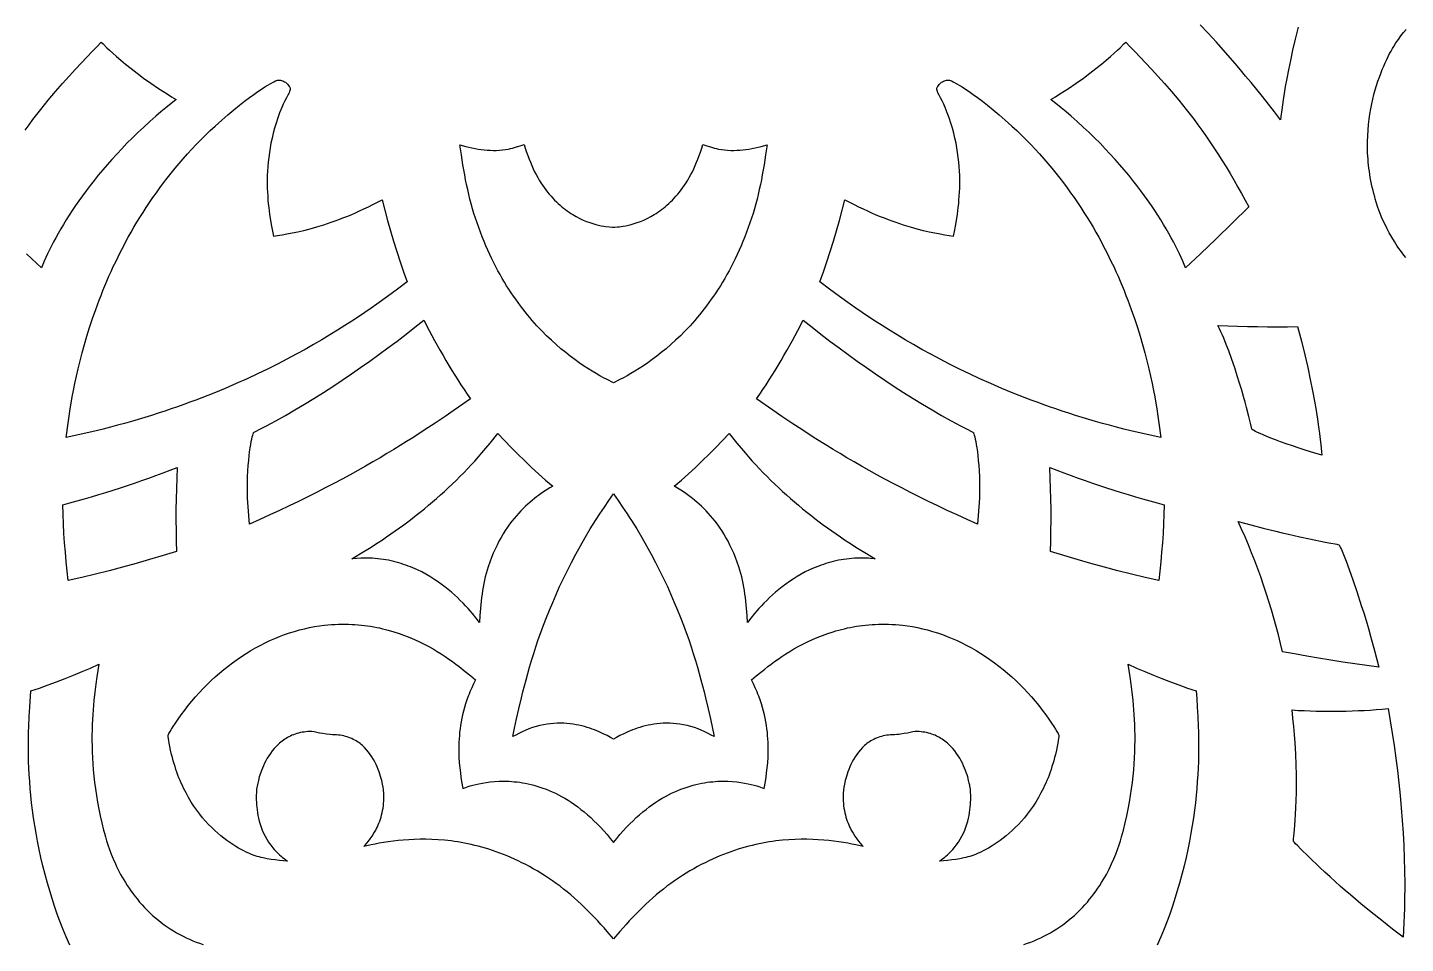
# Model space of a CAD drawing. Extents: x -300 to 300, y -304 to 306.
# Drawn here: x -91.9 to 124.2, y -165.4 to -21.7 of the extents above; entities that cross this region are included whole.
import ezdxf

# ---------------------------------------------------------------- set-up
doc = ezdxf.new("R2010")
doc.units = 0
doc.header["$MEASUREMENT"] = 0
doc.layers.add('LAYER_1', color=18, linetype='CONTINUOUS')

msp = doc.modelspace()

# ---------------------------------------------------------------- linework, layer by layer
at = {"layer": 'LAYER_1'}
for points in [[(107.38, -21.65), (106.92, -23.5), (106.52, -25.24), (106.16, -26.85), (105.86, -28.34), (105.59, -29.7), (105.37, -30.94), (105.19, -32.05), (105.03, -33.03), (104.82, -34.6), (104.69, -35.65), (104.64, -36.16), (103.66, -34.9), (102.71, -33.69), (101.78, -32.52), (100.88, -31.4), (100, -30.32), (99.15, -29.29), (98.32, -28.3), (97.51, -27.35), (95.98, -25.58), (94.56, -23.98), (93.24, -22.53), (92.04, -21.24)], [(124.26, -57.75), (123.98, -57.39), (123.7, -57.04), (123.44, -56.68), (123.18, -56.33), (122.94, -55.98), (122.48, -55.27), (122.06, -54.58), (121.67, -53.9), (121.33, -53.24), (121.01, -52.6), (120.73, -51.99), (120.48, -51.41), (120.26, -50.86), (120.06, -50.35), (119.9, -49.89), (119.64, -49.1), (119.48, -48.55), (119.4, -48.25), (119.26, -47.74), (119.13, -47.23), (119.01, -46.73), (118.9, -46.23), (118.8, -45.73), (118.7, -45.23), (118.62, -44.74), (118.55, -44.25), (118.48, -43.76), (118.43, -43.28), (118.38, -42.8), (118.34, -42.33), (118.28, -41.38), (118.26, -40.46), (118.26, -39.55), (118.29, -38.65), (118.34, -37.78), (118.42, -36.92), (118.51, -36.08), (118.63, -35.26), (118.77, -34.46), (118.93, -33.68), (119.09, -32.92), (119.28, -32.18), (119.47, -31.47), (119.68, -30.78), (119.89, -30.12), (120.12, -29.48), (120.34, -28.87), (120.57, -28.28), (120.81, -27.73), (121.04, -27.2), (121.28, -26.69), (121.51, -26.22), (121.73, -25.78), (121.95, -25.37), (122.17, -25), (122.37, -24.65), (122.73, -24.09), (123.11, -23.54), (123.5, -23.01), (123.9, -22.49), (124.32, -21.98)], [(-92.28, -37.8), (-91.66, -36.95), (-91.05, -36.13), (-90.44, -35.33), (-89.84, -34.56), (-89.25, -33.82), (-88.67, -33.1), (-88.1, -32.41), (-87.54, -31.74), (-86.44, -30.48), (-85.4, -29.31), (-84.4, -28.23), (-83.46, -27.23), (-81.76, -25.46), (-81.01, -24.68), (-80.34, -23.96), (-80.06, -24.25), (-79.46, -24.85), (-79.04, -25.24), (-78.54, -25.71), (-77.95, -26.23), (-77.28, -26.81), (-76.52, -27.44), (-75.67, -28.12), (-74.73, -28.84), (-73.7, -29.61), (-72.57, -30.41), (-71.35, -31.24), (-70.7, -31.67), (-70.03, -32.1), (-69.33, -32.54), (-68.6, -32.99), (-70.2, -34.28), (-70.99, -34.93), (-71.78, -35.59), (-72.74, -36.44), (-73.68, -37.29), (-74.58, -38.14), (-75.46, -38.99), (-76.31, -39.84), (-77.12, -40.69), (-77.92, -41.53), (-78.68, -42.37), (-79.41, -43.2), (-80.12, -44.03), (-80.81, -44.85), (-81.46, -45.67), (-82.09, -46.48), (-82.7, -47.28), (-83.28, -48.07), (-83.84, -48.85), (-84.37, -49.62), (-84.88, -50.38), (-85.36, -51.13), (-85.83, -51.86), (-86.27, -52.58), (-86.68, -53.28), (-87.08, -53.97), (-87.46, -54.65), (-87.81, -55.3), (-88.14, -55.94), (-88.46, -56.56), (-88.75, -57.16), (-89.03, -57.75), (-89.28, -58.31), (-89.52, -58.85), (-89.74, -59.36), (-92.05, -57.18)], [(-85.28, -165.61), (-85.84, -164.32), (-86.35, -163.07), (-86.82, -161.87), (-87.24, -160.74), (-87.61, -159.66), (-87.95, -158.65), (-88.38, -157.26), (-88.78, -155.89), (-89.15, -154.54), (-89.49, -153.2), (-89.8, -151.89), (-90.08, -150.6), (-90.34, -149.32), (-90.57, -148.07), (-90.78, -146.84), (-90.96, -145.63), (-91.12, -144.45), (-91.26, -143.28), (-91.38, -142.14), (-91.48, -141.03), (-91.57, -139.94), (-91.63, -138.88), (-91.69, -137.84), (-91.73, -136.83), (-91.75, -135.84), (-91.76, -134.88), (-91.76, -133.96), (-91.76, -133.06), (-91.74, -132.18), (-91.71, -131.34), (-91.65, -129.75), (-91.56, -128.28), (-91.38, -125.74), (-90.03, -125.29), (-88.68, -124.81), (-87.35, -124.32), (-86.01, -123.81), (-84.68, -123.28), (-83.36, -122.72), (-82.04, -122.15), (-80.73, -121.56), (-81.03, -123.53), (-81.2, -124.67), (-81.35, -125.92), (-81.5, -127.26), (-81.57, -127.96), (-81.63, -128.69), (-81.68, -129.44), (-81.72, -130.22), (-81.76, -131.01), (-81.78, -131.83), (-81.8, -132.67), (-81.8, -133.53), (-81.79, -134.41), (-81.76, -135.31), (-81.72, -136.23), (-81.66, -137.17), (-81.59, -138.13), (-81.5, -139.11), (-81.39, -140.11), (-81.25, -141.12), (-81.1, -142.16), (-80.92, -143.21), (-80.72, -144.27), (-80.5, -145.36), (-80.25, -146.46), (-79.98, -147.57), (-79.84, -148.08), (-79.69, -148.64), (-79.51, -149.25), (-79.3, -149.9), (-79.06, -150.6), (-78.79, -151.33), (-78.48, -152.09), (-78.13, -152.89), (-77.94, -153.29), (-77.74, -153.7), (-77.52, -154.12), (-77.3, -154.54), (-77.06, -154.97), (-76.81, -155.39), (-76.55, -155.82), (-76.27, -156.25), (-75.98, -156.69), (-75.68, -157.12), (-75.36, -157.56), (-75.03, -157.99), (-74.68, -158.43), (-74.32, -158.86), (-73.94, -159.29), (-73.54, -159.72), (-73.13, -160.15), (-72.71, -160.56), (-72.28, -160.95), (-71.84, -161.34), (-71.39, -161.71), (-70.94, -162.07), (-70.47, -162.42), (-69.99, -162.75), (-69.51, -163.07), (-69.02, -163.38), (-68.53, -163.67), (-68.03, -163.95), (-67.52, -164.22), (-67.01, -164.47), (-66.49, -164.71), (-65.97, -164.93), (-65.44, -165.14), (-64.91, -165.33), (-64.38, -165.51)], [(64.38, -165.51), (64.91, -165.33), (65.44, -165.14), (65.97, -164.93), (66.49, -164.71), (67.01, -164.47), (67.52, -164.22), (68.03, -163.95), (68.53, -163.67), (69.02, -163.38), (69.51, -163.07), (69.99, -162.75), (70.47, -162.42), (70.94, -162.07), (71.39, -161.71), (71.84, -161.34), (72.28, -160.95), (72.71, -160.56), (73.13, -160.15), (73.54, -159.72), (73.94, -159.29), (74.32, -158.86), (74.68, -158.43), (75.03, -157.99), (75.36, -157.56), (75.68, -157.12), (75.98, -156.69), (76.27, -156.25), (76.55, -155.82), (76.81, -155.39), (77.06, -154.97), (77.3, -154.54), (77.52, -154.12), (77.74, -153.7), (78.13, -152.89), (78.48, -152.09), (78.79, -151.33), (79.06, -150.6), (79.3, -149.9), (79.51, -149.25), (79.69, -148.64), (79.98, -147.57), (80.25, -146.46), (80.5, -145.36), (80.72, -144.27), (80.92, -143.21), (81.1, -142.16), (81.25, -141.12), (81.39, -140.11), (81.5, -139.11), (81.59, -138.13), (81.66, -137.17), (81.72, -136.23), (81.76, -135.31), (81.79, -134.41), (81.8, -133.53), (81.8, -132.67), (81.78, -131.83), (81.76, -131.01), (81.72, -130.22), (81.68, -129.44), (81.63, -128.69), (81.57, -127.96), (81.5, -127.26), (81.35, -125.92), (81.2, -124.67), (81.03, -123.53), (80.73, -121.56), (82.04, -122.15), (83.36, -122.72), (84.68, -123.28), (86.01, -123.81), (87.35, -124.32), (88.68, -124.81), (90.03, -125.29), (91.38, -125.74), (91.47, -126.95), (91.56, -128.28), (91.65, -129.75), (91.71, -131.34), (91.74, -132.18), (91.76, -133.06), (91.76, -133.96), (91.76, -134.88), (91.75, -135.84), (91.73, -136.83), (91.69, -137.84), (91.63, -138.88), (91.57, -139.94), (91.48, -141.03), (91.38, -142.14), (91.26, -143.28), (91.12, -144.45), (90.96, -145.63), (90.78, -146.84), (90.57, -148.07), (90.34, -149.32), (90.08, -150.6), (89.8, -151.89), (89.49, -153.2), (89.15, -154.54), (88.78, -155.89), (88.38, -157.26), (87.95, -158.65), (87.61, -159.66), (87.24, -160.74), (86.82, -161.87), (86.35, -163.07), (85.84, -164.32), (85.28, -165.61)]]:
    msp.add_lwpolyline(points, dxfattribs=at)
for points in [[(80.34, -23.96), (81.01, -24.68), (81.76, -25.46), (83.46, -27.23), (84.4, -28.23), (85.4, -29.31), (86.44, -30.48), (87.54, -31.74), (88.1, -32.41), (88.67, -33.1), (89.25, -33.82), (89.84, -34.56), (90.44, -35.33), (91.05, -36.13), (91.66, -36.95), (92.28, -37.8), (92.9, -38.68), (93.53, -39.59), (94.16, -40.53), (94.8, -41.5), (95.43, -42.5), (96.08, -43.54), (96.72, -44.6), (97.36, -45.7), (97.94, -46.72), (98.51, -47.74), (99.63, -49.79), (97.04, -52.35), (94.5, -54.83), (92.05, -57.18), (89.74, -59.36), (89.52, -58.85), (89.28, -58.31), (89.03, -57.75), (88.75, -57.16), (88.46, -56.56), (88.14, -55.94), (87.81, -55.3), (87.46, -54.65), (87.08, -53.97), (86.68, -53.28), (86.27, -52.58), (85.83, -51.86), (85.36, -51.13), (84.88, -50.38), (84.37, -49.62), (83.84, -48.85), (83.28, -48.07), (82.7, -47.28), (82.09, -46.48), (81.46, -45.67), (80.81, -44.85), (80.12, -44.03), (79.41, -43.2), (78.68, -42.37), (77.92, -41.53), (77.12, -40.69), (76.31, -39.84), (75.46, -38.99), (74.58, -38.14), (73.68, -37.29), (72.74, -36.44), (71.78, -35.59), (70.99, -34.93), (70.2, -34.28), (68.6, -32.99), (69.33, -32.54), (70.03, -32.1), (70.7, -31.67), (71.35, -31.24), (72.57, -30.41), (73.7, -29.61), (74.73, -28.84), (75.67, -28.12), (76.52, -27.44), (77.28, -26.81), (77.95, -26.23), (78.54, -25.71), (79.04, -25.24), (79.46, -24.85), (80.06, -24.25)], [(-53.01, -30.05), (-52.87, -30), (-52.72, -29.96), (-52.56, -29.94), (-52.41, -29.94), (-52.25, -29.96), (-52.08, -29.99), (-51.92, -30.04), (-51.76, -30.1), (-51.61, -30.18), (-51.46, -30.28), (-51.32, -30.38), (-51.19, -30.5), (-51.06, -30.62), (-50.95, -30.76), (-50.85, -30.91), (-50.77, -31.06), (-50.73, -31.17), (-50.72, -31.3), (-50.73, -31.43), (-50.76, -31.58), (-50.82, -31.74), (-50.89, -31.91), (-51.07, -32.29), (-51.29, -32.72), (-51.54, -33.19), (-51.79, -33.7), (-51.92, -33.97), (-52.04, -34.25), (-52.36, -35.06), (-52.66, -35.87), (-52.92, -36.67), (-53.16, -37.47), (-53.37, -38.25), (-53.56, -39.03), (-53.72, -39.8), (-53.86, -40.56), (-53.98, -41.31), (-54.08, -42.06), (-54.16, -42.78), (-54.22, -43.5), (-54.27, -44.21), (-54.3, -44.9), (-54.31, -45.58), (-54.31, -46.24), (-54.3, -46.89), (-54.27, -47.52), (-54.24, -48.14), (-54.19, -48.74), (-54.14, -49.32), (-54.08, -49.89), (-53.94, -50.96), (-53.79, -51.95), (-53.63, -52.86), (-53.33, -54.4), (-52.69, -54.3), (-51.99, -54.19), (-51.23, -54.06), (-50.41, -53.91), (-49.53, -53.72), (-48.58, -53.51), (-47.59, -53.25), (-46.53, -52.96), (-45.43, -52.62), (-44.86, -52.44), (-44.27, -52.24), (-43.67, -52.02), (-43.06, -51.8), (-42.44, -51.56), (-41.8, -51.31), (-41.15, -51.04), (-40.49, -50.75), (-39.82, -50.45), (-39.14, -50.13), (-38.45, -49.8), (-37.74, -49.45), (-37.02, -49.08), (-36.3, -48.69), (-35.88, -50.33), (-35.44, -51.97), (-34.98, -53.6), (-34.5, -55.21), (-33.99, -56.82), (-33.47, -58.42), (-32.92, -60), (-32.36, -61.58), (-33.89, -62.73), (-34.66, -63.3), (-35.44, -63.87), (-37.12, -65.07), (-38.03, -65.7), (-38.99, -66.36), (-39.99, -67.04), (-41.05, -67.73), (-42.15, -68.44), (-43.3, -69.17), (-44.49, -69.9), (-45.74, -70.65), (-47.04, -71.41), (-48.38, -72.17), (-49.77, -72.94), (-51.22, -73.71), (-52.71, -74.48), (-54.25, -75.25), (-55.84, -76.02), (-57.48, -76.78), (-59.17, -77.54), (-60.92, -78.29), (-62.71, -79.03), (-63.62, -79.4), (-64.55, -79.76), (-65.49, -80.12), (-66.45, -80.47), (-67.41, -80.82), (-68.39, -81.17), (-69.39, -81.52), (-70.39, -81.85), (-71.41, -82.19), (-72.44, -82.52), (-73.49, -82.84), (-74.54, -83.16), (-75.61, -83.47), (-76.7, -83.78), (-77.79, -84.08), (-78.9, -84.37), (-80.02, -84.66), (-81.16, -84.94), (-82.31, -85.21), (-83.47, -85.48), (-84.65, -85.74), (-85.83, -85.99), (-85.54, -83.75), (-85.39, -82.63), (-85.22, -81.51), (-85.07, -80.6), (-84.9, -79.62), (-84.7, -78.6), (-84.48, -77.52), (-84.24, -76.39), (-83.97, -75.21), (-83.67, -73.99), (-83.34, -72.72), (-82.99, -71.42), (-82.59, -70.09), (-82.17, -68.72), (-81.7, -67.31), (-81.2, -65.89), (-80.66, -64.43), (-80.38, -63.7), (-80.08, -62.96), (-79.78, -62.21), (-79.46, -61.46), (-79.13, -60.71), (-78.8, -59.95), (-78.45, -59.19), (-78.08, -58.42), (-77.71, -57.66), (-77.33, -56.89), (-76.93, -56.12), (-76.52, -55.34), (-76.1, -54.57), (-75.66, -53.79), (-75.21, -53.02), (-74.75, -52.24), (-74.28, -51.46), (-73.79, -50.69), (-73.29, -49.91), (-72.77, -49.13), (-72.25, -48.36), (-71.7, -47.59), (-71.14, -46.82), (-70.57, -46.05), (-69.98, -45.29), (-69.38, -44.52), (-68.76, -43.76), (-68.13, -43.01), (-67.48, -42.26), (-66.81, -41.51), (-66.13, -40.77), (-65.44, -40.04), (-64.72, -39.3), (-63.99, -38.58), (-63.24, -37.86), (-62.48, -37.15), (-61.45, -36.22), (-60.47, -35.37), (-59.55, -34.59), (-58.67, -33.88), (-57.86, -33.25), (-57.1, -32.68), (-56.4, -32.17), (-55.76, -31.73), (-55.19, -31.34), (-54.67, -31.01), (-54.23, -30.73), (-53.84, -30.51), (-53.29, -30.2)], [(50.77, -31.06), (50.85, -30.91), (50.95, -30.76), (51.06, -30.62), (51.19, -30.5), (51.32, -30.38), (51.46, -30.28), (51.61, -30.18), (51.76, -30.1), (51.92, -30.04), (52.08, -29.99), (52.25, -29.96), (52.41, -29.94), (52.56, -29.94), (52.72, -29.96), (52.87, -30), (53.01, -30.05), (53.29, -30.2), (53.84, -30.51), (54.23, -30.73), (54.67, -31.01), (55.19, -31.34), (55.76, -31.73), (56.4, -32.17), (57.1, -32.68), (57.86, -33.25), (58.67, -33.88), (59.55, -34.59), (60.47, -35.37), (61.45, -36.22), (62.48, -37.15), (63.24, -37.86), (63.99, -38.58), (64.72, -39.3), (65.44, -40.04), (66.13, -40.77), (66.81, -41.51), (67.48, -42.26), (68.13, -43.01), (68.76, -43.76), (69.38, -44.52), (69.98, -45.29), (70.57, -46.05), (71.14, -46.82), (71.7, -47.59), (72.25, -48.36), (72.77, -49.13), (73.29, -49.91), (73.79, -50.69), (74.28, -51.46), (74.75, -52.24), (75.21, -53.02), (75.66, -53.79), (76.1, -54.57), (76.52, -55.34), (76.93, -56.12), (77.33, -56.89), (77.71, -57.66), (78.08, -58.42), (78.45, -59.19), (78.8, -59.95), (79.13, -60.71), (79.46, -61.46), (79.78, -62.21), (80.08, -62.96), (80.38, -63.7), (80.66, -64.43), (81.2, -65.89), (81.7, -67.31), (82.17, -68.72), (82.59, -70.09), (82.99, -71.42), (83.34, -72.72), (83.67, -73.99), (83.97, -75.21), (84.24, -76.39), (84.48, -77.52), (84.7, -78.6), (84.9, -79.62), (85.07, -80.6), (85.22, -81.51), (85.39, -82.63), (85.54, -83.75), (85.83, -85.99), (84.65, -85.74), (83.47, -85.48), (82.31, -85.21), (81.16, -84.94), (80.02, -84.66), (78.9, -84.37), (77.79, -84.08), (76.7, -83.78), (75.61, -83.47), (74.54, -83.16), (73.49, -82.84), (72.44, -82.52), (71.41, -82.19), (70.39, -81.85), (69.39, -81.52), (68.39, -81.17), (67.41, -80.82), (66.45, -80.47), (65.49, -80.12), (64.55, -79.76), (63.62, -79.4), (62.71, -79.03), (60.92, -78.29), (59.17, -77.54), (57.48, -76.78), (55.84, -76.02), (54.25, -75.25), (52.71, -74.48), (51.22, -73.71), (49.77, -72.94), (48.38, -72.17), (47.04, -71.41), (45.74, -70.65), (44.49, -69.9), (43.3, -69.17), (42.15, -68.44), (41.05, -67.73), (39.99, -67.04), (38.99, -66.36), (38.03, -65.7), (37.12, -65.07), (35.44, -63.87), (33.89, -62.73), (32.36, -61.58), (32.92, -60), (33.47, -58.42), (33.99, -56.82), (34.5, -55.21), (34.98, -53.6), (35.44, -51.97), (35.88, -50.33), (36.3, -48.69), (37.02, -49.08), (37.74, -49.45), (38.45, -49.8), (39.14, -50.13), (39.82, -50.45), (40.49, -50.75), (41.15, -51.04), (41.8, -51.31), (42.44, -51.56), (43.06, -51.8), (43.67, -52.02), (44.27, -52.24), (44.86, -52.44), (45.43, -52.62), (46.53, -52.96), (47.59, -53.25), (48.58, -53.51), (49.53, -53.72), (50.41, -53.91), (51.23, -54.06), (51.99, -54.19), (53.33, -54.4), (53.47, -53.68), (53.63, -52.86), (53.79, -51.95), (53.94, -50.96), (54.02, -50.43), (54.08, -49.89), (54.14, -49.32), (54.19, -48.74), (54.24, -48.14), (54.27, -47.52), (54.3, -46.89), (54.31, -46.24), (54.31, -45.58), (54.3, -44.9), (54.27, -44.21), (54.22, -43.5), (54.16, -42.78), (54.08, -42.06), (53.98, -41.31), (53.86, -40.56), (53.72, -39.8), (53.56, -39.03), (53.37, -38.25), (53.16, -37.47), (52.92, -36.67), (52.66, -35.87), (52.36, -35.06), (52.04, -34.25), (51.92, -33.97), (51.79, -33.7), (51.54, -33.19), (51.29, -32.72), (51.07, -32.29), (50.89, -31.91), (50.82, -31.74), (50.76, -31.58), (50.73, -31.43), (50.72, -31.3), (50.73, -31.17)], [(14.01, -40.04), (14.62, -40.23), (15.24, -40.42), (15.85, -40.6), (16.17, -40.68), (16.48, -40.75), (16.95, -40.83), (17.42, -40.89), (17.9, -40.93), (18.38, -40.95), (18.85, -40.95), (19.33, -40.94), (19.81, -40.91), (20.29, -40.87), (20.77, -40.81), (21.25, -40.74), (21.72, -40.66), (22.2, -40.57), (22.67, -40.47), (23.14, -40.36), (24.08, -40.11), (23.86, -41.67), (23.62, -43.23), (23.48, -44.01), (23.34, -44.78), (23.19, -45.55), (23.04, -46.32), (22.87, -47.09), (22.69, -47.85), (22.51, -48.61), (22.31, -49.36), (22.1, -50.11), (21.88, -50.85), (21.65, -51.59), (21.4, -52.32), (21.14, -53.07), (20.86, -53.81), (20.58, -54.53), (20.3, -55.25), (20, -55.94), (19.7, -56.63), (19.4, -57.3), (19.08, -57.95), (18.77, -58.59), (18.44, -59.22), (18.12, -59.84), (17.78, -60.44), (17.45, -61.04), (17.1, -61.61), (16.76, -62.18), (16.41, -62.73), (16.05, -63.28), (15.7, -63.8), (15.34, -64.32), (14.97, -64.83), (14.61, -65.32), (14.24, -65.8), (13.87, -66.27), (13.5, -66.73), (13.13, -67.18), (12.75, -67.62), (12.37, -68.05), (12, -68.46), (11.24, -69.26), (10.49, -70.02), (9.73, -70.74), (8.99, -71.42), (8.24, -72.06), (7.5, -72.67), (6.78, -73.23), (6.06, -73.77), (5.36, -74.27), (4.68, -74.74), (4.01, -75.17), (3.36, -75.58), (2.73, -75.96), (2.13, -76.31), (1.56, -76.63), (1.01, -76.92), (0, -77.44), (-1.01, -76.92), (-1.56, -76.63), (-2.13, -76.31), (-2.73, -75.96), (-3.36, -75.58), (-4.01, -75.17), (-4.68, -74.74), (-5.36, -74.27), (-6.06, -73.77), (-6.78, -73.23), (-7.5, -72.67), (-8.24, -72.06), (-8.99, -71.42), (-9.73, -70.74), (-10.49, -70.02), (-11.24, -69.26), (-11.62, -68.87), (-12, -68.46), (-12.37, -68.05), (-12.75, -67.62), (-13.13, -67.18), (-13.5, -66.73), (-13.87, -66.27), (-14.24, -65.8), (-14.61, -65.32), (-14.97, -64.83), (-15.34, -64.32), (-15.7, -63.8), (-16.05, -63.28), (-16.41, -62.73), (-16.76, -62.18), (-17.1, -61.61), (-17.45, -61.04), (-17.78, -60.44), (-18.12, -59.84), (-18.44, -59.22), (-18.77, -58.59), (-19.08, -57.95), (-19.4, -57.3), (-19.7, -56.63), (-20, -55.94), (-20.3, -55.25), (-20.58, -54.53), (-20.86, -53.81), (-21.14, -53.07), (-21.4, -52.32), (-21.65, -51.59), (-21.88, -50.85), (-22.1, -50.11), (-22.31, -49.36), (-22.51, -48.61), (-22.69, -47.85), (-22.87, -47.09), (-23.04, -46.32), (-23.19, -45.55), (-23.34, -44.78), (-23.48, -44.01), (-23.62, -43.23), (-23.86, -41.67), (-24.08, -40.11), (-23.14, -40.36), (-22.67, -40.47), (-22.2, -40.57), (-21.72, -40.66), (-21.25, -40.74), (-20.77, -40.81), (-20.29, -40.87), (-19.81, -40.91), (-19.33, -40.94), (-18.85, -40.95), (-18.38, -40.95), (-17.9, -40.93), (-17.42, -40.89), (-16.95, -40.83), (-16.48, -40.75), (-16.17, -40.68), (-15.85, -40.6), (-15.24, -40.42), (-14.62, -40.23), (-14.01, -40.04), (-13.83, -40.63), (-13.64, -41.21), (-13.45, -41.77), (-13.25, -42.31), (-13.04, -42.83), (-12.82, -43.34), (-12.6, -43.83), (-12.37, -44.3), (-12.13, -44.76), (-11.89, -45.2), (-11.64, -45.62), (-11.39, -46.03), (-11.14, -46.42), (-10.87, -46.79), (-10.61, -47.16), (-10.34, -47.5), (-10.07, -47.84), (-9.8, -48.16), (-9.52, -48.46), (-9.24, -48.76), (-8.96, -49.04), (-8.67, -49.3), (-8.39, -49.56), (-8.11, -49.8), (-7.82, -50.03), (-7.54, -50.25), (-7.25, -50.46), (-6.97, -50.66), (-6.68, -50.85), (-6.4, -51.02), (-5.84, -51.35), (-5.29, -51.63), (-4.75, -51.88), (-4.22, -52.1), (-3.72, -52.28), (-3.23, -52.44), (-2.77, -52.58), (-2.33, -52.68), (-1.92, -52.77), (-1.54, -52.84), (-1.19, -52.89), (-0.62, -52.96), (-0.21, -52.99), (0, -53), (0.21, -52.99), (0.62, -52.96), (0.89, -52.93), (1.19, -52.89), (1.54, -52.84), (1.92, -52.77), (2.33, -52.68), (2.77, -52.58), (3.23, -52.44), (3.72, -52.28), (4.22, -52.1), (4.75, -51.88), (5.29, -51.63), (5.84, -51.35), (6.12, -51.19), (6.4, -51.02), (6.68, -50.85), (6.97, -50.66), (7.25, -50.46), (7.54, -50.25), (7.82, -50.03), (8.11, -49.8), (8.39, -49.56), (8.67, -49.3), (8.96, -49.04), (9.24, -48.76), (9.52, -48.46), (9.8, -48.16), (10.07, -47.84), (10.34, -47.5), (10.61, -47.16), (10.87, -46.79), (11.14, -46.42), (11.39, -46.03), (11.64, -45.62), (11.89, -45.2), (12.13, -44.76), (12.37, -44.3), (12.6, -43.83), (12.82, -43.34), (13.04, -42.83), (13.25, -42.31), (13.45, -41.77), (13.64, -41.21), (13.83, -40.63)], [(-29.75, -67.59), (-28.92, -69.2), (-28.06, -70.8), (-27.18, -72.37), (-26.73, -73.15), (-26.28, -73.92), (-25.82, -74.69), (-25.36, -75.46), (-24.89, -76.21), (-24.41, -76.97), (-23.93, -77.71), (-23.44, -78.46), (-22.95, -79.19), (-22.45, -79.92), (-23.65, -80.77), (-24.97, -81.69), (-26.41, -82.68), (-27.98, -83.74), (-29.67, -84.86), (-31.49, -86.03), (-32.45, -86.63), (-33.44, -87.25), (-34.47, -87.88), (-35.53, -88.51), (-36.62, -89.16), (-37.74, -89.82), (-38.9, -90.48), (-40.09, -91.15), (-41.31, -91.83), (-42.57, -92.52), (-43.87, -93.21), (-45.2, -93.9), (-46.56, -94.6), (-47.95, -95.31), (-49.39, -96.01), (-50.85, -96.72), (-52.36, -97.43), (-53.9, -98.14), (-55.47, -98.86), (-57.08, -99.57), (-57.21, -98.22), (-57.27, -97.54), (-57.32, -96.87), (-57.36, -96.19), (-57.39, -95.51), (-57.41, -94.83), (-57.42, -94.15), (-57.41, -93.11), (-57.38, -92.14), (-57.34, -91.23), (-57.29, -90.38), (-57.22, -89.59), (-57.15, -88.87), (-57.07, -88.22), (-56.99, -87.63), (-56.9, -87.1), (-56.82, -86.64), (-56.74, -86.24), (-56.66, -85.9), (-56.59, -85.64), (-56.53, -85.43), (-56.48, -85.29), (-56.44, -85.21), (-56.41, -85.19), (-56.36, -85.15), (-56.17, -85.04), (-55.49, -84.7), (-54.42, -84.14), (-53.74, -83.78), (-52.97, -83.36), (-51.46, -82.52), (-49.96, -81.65), (-48.46, -80.77), (-46.98, -79.86), (-45.5, -78.93), (-44.03, -77.98), (-42.57, -77.02), (-41.11, -76.03), (-39.67, -75.03), (-38.23, -74.02), (-36.79, -72.98), (-35.37, -71.93), (-33.95, -70.87), (-32.54, -69.79), (-31.14, -68.7)], [(29.75, -67.59), (31.14, -68.7), (32.54, -69.79), (33.95, -70.87), (35.37, -71.93), (36.79, -72.98), (38.23, -74.02), (39.67, -75.03), (41.11, -76.03), (42.57, -77.02), (44.03, -77.98), (45.5, -78.93), (46.98, -79.86), (48.46, -80.77), (49.96, -81.65), (51.46, -82.52), (52.97, -83.36), (53.74, -83.78), (54.42, -84.14), (55.49, -84.7), (56.17, -85.04), (56.36, -85.15), (56.41, -85.19), (56.44, -85.21), (56.48, -85.29), (56.53, -85.43), (56.59, -85.64), (56.66, -85.9), (56.74, -86.24), (56.82, -86.64), (56.9, -87.1), (56.99, -87.63), (57.07, -88.22), (57.15, -88.87), (57.22, -89.59), (57.29, -90.38), (57.34, -91.23), (57.38, -92.14), (57.41, -93.11), (57.42, -94.15), (57.41, -94.83), (57.39, -95.51), (57.36, -96.19), (57.32, -96.87), (57.21, -98.22), (57.08, -99.57), (55.47, -98.86), (53.9, -98.14), (52.36, -97.43), (50.85, -96.72), (49.39, -96.01), (47.95, -95.31), (46.56, -94.6), (45.2, -93.9), (43.87, -93.21), (42.57, -92.52), (41.31, -91.83), (40.09, -91.15), (38.9, -90.48), (37.74, -89.82), (36.62, -89.16), (35.53, -88.51), (34.47, -87.88), (33.44, -87.25), (31.49, -86.03), (29.67, -84.86), (27.98, -83.74), (26.41, -82.68), (24.97, -81.69), (22.45, -79.92), (22.95, -79.19), (23.44, -78.46), (23.93, -77.71), (24.41, -76.97), (24.89, -76.21), (25.36, -75.46), (25.82, -74.69), (26.28, -73.92), (26.73, -73.15), (27.18, -72.37), (28.06, -70.8), (28.92, -69.2)], [(94.81, -68.44), (96.34, -68.5), (97.88, -68.54), (99.44, -68.58), (101, -68.6), (102.57, -68.61), (104.14, -68.62), (105.72, -68.61), (107.3, -68.59), (107.6, -69.75), (107.89, -70.87), (108.41, -73.01), (108.88, -75.03), (109.28, -76.92), (109.64, -78.67), (109.94, -80.29), (110.2, -81.77), (110.42, -83.11), (110.6, -84.32), (110.75, -85.39), (110.86, -86.32), (110.95, -87.1), (111.06, -88.24), (111.11, -88.79), (109.83, -88.4), (108.64, -88.02), (107.52, -87.65), (106.48, -87.31), (105.52, -86.97), (104.63, -86.66), (103.83, -86.36), (103.11, -86.09), (102.46, -85.83), (101.9, -85.6), (101.41, -85.39), (101.01, -85.21), (100.68, -85.05), (100.43, -84.92), (100.26, -84.81), (100.21, -84.77), (100.17, -84.73), (100.15, -84.69), (100.12, -84.62), (100.06, -84.42), (99.89, -83.74), (99.63, -82.69), (99.28, -81.29), (99.07, -80.46), (98.81, -79.55), (98.53, -78.55), (98.21, -77.48), (97.84, -76.32), (97.44, -75.09), (96.99, -73.78), (96.49, -72.39), (96.11, -71.4), (95.71, -70.41), (95.5, -69.92), (95.28, -69.43), (95.05, -68.94)], [(-18.12, -85.37), (-17.1, -86.47), (-16.06, -87.56), (-15, -88.62), (-13.93, -89.67), (-12.85, -90.69), (-11.76, -91.69), (-10.65, -92.67), (-9.53, -93.62), (-10, -93.91), (-10.54, -94.25), (-11.12, -94.64), (-11.75, -95.08), (-12.07, -95.32), (-12.4, -95.58), (-12.74, -95.86), (-13.09, -96.15), (-13.44, -96.46), (-13.79, -96.78), (-14.15, -97.13), (-14.51, -97.49), (-14.87, -97.87), (-15.22, -98.27), (-15.58, -98.69), (-15.94, -99.13), (-16.29, -99.6), (-16.64, -100.08), (-16.98, -100.59), (-17.31, -101.12), (-17.64, -101.68), (-17.96, -102.25), (-18.27, -102.86), (-18.58, -103.49), (-18.87, -104.14), (-19.14, -104.82), (-19.41, -105.53), (-19.66, -106.26), (-19.82, -106.78), (-19.97, -107.3), (-20.11, -107.83), (-20.23, -108.37), (-20.34, -108.91), (-20.45, -109.45), (-20.54, -110), (-20.62, -110.55), (-20.69, -111.11), (-20.76, -111.66), (-20.86, -112.77), (-20.95, -113.89), (-21.01, -115), (-21.52, -114.33), (-22.13, -113.59), (-22.47, -113.2), (-22.82, -112.79), (-23.2, -112.38), (-23.6, -111.96), (-24.03, -111.54), (-24.47, -111.11), (-24.93, -110.68), (-25.42, -110.25), (-25.93, -109.82), (-26.46, -109.4), (-27.01, -108.99), (-27.58, -108.58), (-28.18, -108.19), (-28.79, -107.8), (-29.43, -107.44), (-30.08, -107.09), (-30.76, -106.75), (-31.46, -106.44), (-31.82, -106.29), (-32.18, -106.15), (-32.55, -106.02), (-32.92, -105.89), (-33.3, -105.77), (-33.69, -105.65), (-34.08, -105.54), (-34.47, -105.44), (-34.87, -105.35), (-35.28, -105.26), (-35.69, -105.19), (-36.1, -105.12), (-36.52, -105.06), (-36.95, -105.01), (-37.38, -104.97), (-37.82, -104.94), (-38.26, -104.91), (-38.71, -104.9), (-39.16, -104.9), (-39.62, -104.91), (-40.33, -104.95), (-41.04, -105), (-39.66, -104.19), (-38.29, -103.35), (-36.93, -102.48), (-36.25, -102.03), (-35.58, -101.58), (-34.91, -101.12), (-34.24, -100.65), (-33.57, -100.17), (-32.91, -99.69), (-32.25, -99.2), (-31.6, -98.7), (-30.95, -98.2), (-30.3, -97.68), (-29.66, -97.16), (-29.02, -96.63), (-28.39, -96.1), (-27.76, -95.55), (-27.14, -95), (-26.52, -94.44), (-25.91, -93.87), (-25.3, -93.3), (-24.69, -92.72), (-24.1, -92.12), (-23.5, -91.53), (-22.92, -90.92), (-22.34, -90.3), (-21.76, -89.68), (-21.19, -89.05), (-20.63, -88.41), (-20, -87.66), (-19.37, -86.9)], [(18.12, -85.37), (19.37, -86.9), (20, -87.66), (20.63, -88.41), (21.19, -89.05), (21.76, -89.68), (22.34, -90.3), (22.92, -90.92), (23.5, -91.53), (24.1, -92.12), (24.69, -92.72), (25.3, -93.3), (25.91, -93.87), (26.52, -94.44), (27.14, -95), (27.76, -95.55), (28.39, -96.1), (29.02, -96.63), (29.66, -97.16), (30.3, -97.68), (30.95, -98.2), (31.6, -98.7), (32.25, -99.2), (32.91, -99.69), (33.57, -100.17), (34.24, -100.65), (34.91, -101.12), (35.58, -101.58), (36.25, -102.03), (36.93, -102.48), (38.29, -103.35), (39.66, -104.19), (41.04, -105), (40.33, -104.95), (39.97, -104.92), (39.62, -104.91), (39.16, -104.9), (38.71, -104.9), (38.26, -104.91), (37.82, -104.94), (37.38, -104.97), (36.95, -105.01), (36.52, -105.06), (36.1, -105.12), (35.69, -105.19), (35.28, -105.26), (34.87, -105.35), (34.47, -105.44), (34.08, -105.54), (33.69, -105.65), (33.3, -105.77), (32.92, -105.89), (32.55, -106.02), (32.18, -106.15), (31.46, -106.44), (30.76, -106.75), (30.08, -107.09), (29.43, -107.44), (28.79, -107.8), (28.18, -108.19), (27.58, -108.58), (27.01, -108.99), (26.46, -109.4), (25.93, -109.82), (25.42, -110.25), (24.93, -110.68), (24.47, -111.11), (24.03, -111.54), (23.6, -111.96), (23.2, -112.38), (22.82, -112.79), (22.47, -113.2), (22.13, -113.59), (21.52, -114.33), (21.01, -115), (20.95, -113.89), (20.86, -112.77), (20.76, -111.66), (20.69, -111.11), (20.62, -110.55), (20.54, -110), (20.45, -109.45), (20.34, -108.91), (20.23, -108.37), (20.11, -107.83), (19.97, -107.3), (19.82, -106.78), (19.66, -106.26), (19.41, -105.53), (19.14, -104.82), (18.87, -104.14), (18.58, -103.49), (18.27, -102.86), (17.96, -102.25), (17.64, -101.68), (17.31, -101.12), (16.98, -100.59), (16.64, -100.08), (16.29, -99.6), (15.94, -99.13), (15.58, -98.69), (15.22, -98.27), (14.87, -97.87), (14.51, -97.49), (14.15, -97.13), (13.79, -96.78), (13.44, -96.46), (13.09, -96.15), (12.74, -95.86), (12.4, -95.58), (11.75, -95.08), (11.12, -94.64), (10.54, -94.25), (9.53, -93.62), (10.65, -92.67), (11.76, -91.69), (12.85, -90.69), (13.93, -89.67), (15, -88.62), (16.06, -87.56), (17.1, -86.47)], [(-68.43, -90.72), (-68.5, -92.36), (-68.56, -94.01), (-68.6, -95.65), (-68.62, -97.29), (-68.62, -98.94), (-68.61, -100.58), (-68.57, -102.23), (-68.52, -103.87), (-70.63, -104.52), (-72.75, -105.14), (-74.86, -105.75), (-76.99, -106.33), (-79.11, -106.89), (-81.24, -107.42), (-83.37, -107.93), (-85.51, -108.42), (-85.68, -106.95), (-85.84, -105.47), (-85.97, -103.99), (-86.09, -102.51), (-86.19, -101.03), (-86.27, -99.54), (-86.34, -98.05), (-86.38, -96.57), (-85.25, -96.26), (-84.12, -95.94), (-82.99, -95.62), (-81.86, -95.29), (-80.73, -94.95), (-79.6, -94.6), (-78.48, -94.25), (-77.35, -93.89), (-76.23, -93.52), (-75.11, -93.14), (-74, -92.76), (-72.88, -92.37), (-71.76, -91.97), (-70.65, -91.56), (-69.54, -91.14)], [(68.43, -90.72), (69.54, -91.14), (70.65, -91.56), (71.76, -91.97), (72.88, -92.37), (74, -92.76), (75.11, -93.14), (76.23, -93.52), (77.35, -93.89), (78.48, -94.25), (79.6, -94.6), (80.73, -94.95), (81.86, -95.29), (82.99, -95.62), (84.12, -95.94), (85.25, -96.26), (86.38, -96.57), (86.34, -98.05), (86.27, -99.54), (86.19, -101.03), (86.09, -102.51), (85.97, -103.99), (85.84, -105.47), (85.68, -106.95), (85.51, -108.42), (83.37, -107.93), (81.24, -107.42), (79.11, -106.89), (76.99, -106.33), (74.86, -105.75), (72.75, -105.14), (70.63, -104.52), (68.52, -103.87), (68.57, -102.23), (68.61, -100.58), (68.62, -98.94), (68.62, -97.29), (68.6, -95.65), (68.56, -94.01), (68.5, -92.36)], [(0, -94.84), (0.71, -95.87), (1.42, -96.91), (2.13, -97.95), (2.48, -98.47), (2.82, -99), (3.64, -100.34), (4.43, -101.66), (5.19, -102.98), (5.91, -104.29), (6.59, -105.58), (7.24, -106.87), (7.86, -108.13), (8.45, -109.39), (9.01, -110.63), (9.54, -111.85), (10.04, -113.06), (10.52, -114.25), (10.97, -115.42), (11.39, -116.57), (11.79, -117.7), (12.16, -118.81), (12.52, -119.9), (12.85, -120.96), (13.16, -122), (13.45, -123.02), (13.72, -124.01), (13.98, -124.97), (14.22, -125.9), (14.44, -126.81), (14.85, -128.53), (15.2, -130.12), (15.79, -132.9), (15.31, -132.66), (14.83, -132.4), (14.35, -132.16), (14.11, -132.05), (13.87, -131.94), (13.28, -131.7), (12.69, -131.5), (12.11, -131.32), (11.54, -131.18), (10.98, -131.06), (10.43, -130.96), (9.88, -130.89), (9.35, -130.84), (8.82, -130.81), (8.3, -130.81), (7.8, -130.82), (7.3, -130.85), (6.81, -130.9), (6.34, -130.96), (5.87, -131.04), (5.42, -131.12), (4.98, -131.23), (4.55, -131.34), (4.14, -131.46), (3.73, -131.59), (3.34, -131.72), (2.97, -131.86), (2.6, -132.01), (2.25, -132.16), (1.6, -132.46), (1, -132.75), (0.47, -133.04), (0, -133.29), (-0.47, -133.04), (-1, -132.75), (-1.6, -132.46), (-2.25, -132.16), (-2.6, -132.01), (-2.97, -131.86), (-3.34, -131.72), (-3.73, -131.59), (-4.14, -131.46), (-4.55, -131.34), (-4.98, -131.23), (-5.42, -131.12), (-5.87, -131.04), (-6.34, -130.96), (-6.81, -130.9), (-7.3, -130.85), (-7.8, -130.82), (-8.3, -130.81), (-8.82, -130.81), (-9.35, -130.84), (-9.88, -130.89), (-10.43, -130.96), (-10.98, -131.06), (-11.54, -131.18), (-12.11, -131.32), (-12.69, -131.5), (-13.28, -131.7), (-13.87, -131.94), (-14.35, -132.16), (-14.83, -132.4), (-15.31, -132.66), (-15.79, -132.9), (-15.51, -131.58), (-15.2, -130.12), (-14.85, -128.53), (-14.44, -126.81), (-14.22, -125.9), (-13.98, -124.97), (-13.72, -124.01), (-13.45, -123.02), (-13.16, -122), (-12.85, -120.96), (-12.52, -119.9), (-12.16, -118.81), (-11.79, -117.7), (-11.39, -116.57), (-10.97, -115.42), (-10.52, -114.25), (-10.04, -113.06), (-9.54, -111.85), (-9.01, -110.63), (-8.45, -109.39), (-7.86, -108.13), (-7.24, -106.87), (-6.59, -105.58), (-5.91, -104.29), (-5.19, -102.98), (-4.43, -101.66), (-3.64, -100.34), (-2.82, -99), (-2.13, -97.95), (-1.42, -96.91), (-0.71, -95.87)], [(97.97, -99.16), (99.94, -99.67), (101.91, -100.19), (103.88, -100.69), (104.87, -100.94), (105.86, -101.17), (107.63, -101.57), (109.19, -101.9), (111.64, -102.39), (112.52, -102.56), (113.18, -102.69), (113.43, -102.74), (113.61, -102.79), (113.74, -102.83), (113.81, -102.87), (113.86, -102.95), (113.94, -103.09), (114.04, -103.3), (114.17, -103.58), (114.49, -104.34), (114.89, -105.39), (115.38, -106.7), (115.94, -108.3), (116.58, -110.17), (117.29, -112.32), (117.67, -113.52), (118.04, -114.72), (118.4, -115.93), (118.74, -117.15), (119.41, -119.59), (120.06, -122.04), (118.16, -121.77), (116.27, -121.5), (114.38, -121.21), (112.49, -120.91), (110.6, -120.61), (108.72, -120.29), (106.83, -119.95), (104.94, -119.61), (104.63, -118.28), (104.3, -116.95), (103.95, -115.63), (103.58, -114.32), (103.2, -113.01), (102.8, -111.71), (102.39, -110.41), (101.96, -109.13), (101.51, -107.85), (101.05, -106.58), (100.58, -105.32), (100.08, -104.06), (99.58, -102.82), (99.06, -101.59), (98.52, -100.37)], [(21.65, -124.02), (22.4, -123.38), (23.25, -122.68), (23.71, -122.31), (24.2, -121.93), (24.71, -121.54), (25.25, -121.14), (25.81, -120.75), (26.4, -120.35), (27.01, -119.95), (27.64, -119.55), (28.3, -119.16), (28.99, -118.78), (29.7, -118.4), (30.43, -118.04), (31.19, -117.69), (31.97, -117.35), (32.77, -117.03), (33.6, -116.74), (34.45, -116.46), (34.89, -116.33), (35.33, -116.2), (35.77, -116.09), (36.22, -115.98), (36.68, -115.87), (37.14, -115.78), (37.61, -115.69), (38.09, -115.61), (38.57, -115.53), (39.06, -115.47), (39.55, -115.41), (40.05, -115.36), (40.55, -115.33), (41.06, -115.3), (41.57, -115.28), (42.1, -115.27), (42.62, -115.27), (43.15, -115.28), (43.69, -115.3), (44.23, -115.33), (44.78, -115.38), (45.34, -115.43), (46.12, -115.53), (46.9, -115.65), (47.69, -115.8), (48.47, -115.98), (49.26, -116.18), (50.04, -116.4), (50.81, -116.64), (51.59, -116.92), (52.36, -117.21), (53.13, -117.52), (53.89, -117.86), (54.65, -118.22), (55.4, -118.61), (56.15, -119.01), (56.89, -119.43), (57.62, -119.88), (58.34, -120.34), (59.05, -120.83), (59.76, -121.33), (60.45, -121.85), (61.13, -122.4), (61.81, -122.96), (62.47, -123.53), (63.12, -124.13), (63.75, -124.74), (64.37, -125.37), (64.98, -126.02), (65.57, -126.68), (66.15, -127.36), (66.72, -128.05), (67.26, -128.76), (67.79, -129.48), (68.28, -130.17), (68.69, -130.78), (69.05, -131.31), (69.33, -131.76), (69.56, -132.12), (69.72, -132.4), (69.81, -132.58), (69.85, -132.68), (69.85, -132.76), (69.84, -132.93), (69.81, -133.19), (69.76, -133.53), (69.68, -133.95), (69.58, -134.46), (69.46, -135.05), (69.3, -135.72), (69.18, -136.21), (69.05, -136.69), (68.92, -137.16), (68.77, -137.62), (68.63, -138.07), (68.47, -138.51), (68.31, -138.95), (68.15, -139.37), (67.98, -139.79), (67.8, -140.2), (67.62, -140.6), (67.43, -140.99), (67.24, -141.38), (67.05, -141.75), (66.64, -142.48), (66.23, -143.17), (65.8, -143.84), (65.35, -144.47), (64.9, -145.07), (64.44, -145.64), (63.97, -146.19), (63.5, -146.7), (63.02, -147.19), (62.54, -147.65), (62.06, -148.08), (61.58, -148.48), (61.1, -148.86), (60.63, -149.22), (60.17, -149.54), (59.71, -149.85), (59.26, -150.13), (58.82, -150.39), (58.4, -150.63), (57.99, -150.84), (57.59, -151.03), (57.21, -151.2), (56.86, -151.36), (56.52, -151.49), (56.2, -151.6), (55.89, -151.7), (55.58, -151.79), (55.27, -151.87), (54.95, -151.95), (54.32, -152.08), (53.68, -152.18), (53.04, -152.26), (52.4, -152.33), (51.12, -152.43), (51.39, -152.25), (51.66, -152.05), (51.91, -151.86), (52.15, -151.66), (52.39, -151.45), (52.61, -151.25), (52.82, -151.03), (53.03, -150.82), (53.23, -150.6), (53.42, -150.38), (53.6, -150.15), (53.77, -149.93), (54.09, -149.47), (54.38, -149), (54.64, -148.53), (54.87, -148.06), (55.08, -147.58), (55.26, -147.11), (55.42, -146.64), (55.55, -146.17), (55.67, -145.71), (55.76, -145.26), (55.84, -144.82), (55.91, -144.39), (55.95, -143.97), (55.99, -143.57), (56.01, -143.19), (56.02, -142.83), (56.02, -142.17), (56, -141.61), (55.97, -141.18), (55.91, -140.71), (55.88, -140.54), (55.81, -140.22), (55.7, -139.77), (55.55, -139.21), (55.45, -138.89), (55.33, -138.56), (55.2, -138.21), (55.06, -137.84), (54.9, -137.47), (54.72, -137.09), (54.52, -136.7), (54.3, -136.31), (54.06, -135.92), (53.81, -135.54), (53.53, -135.16), (53.23, -134.79), (52.9, -134.44), (52.55, -134.1), (52.37, -133.93), (52.18, -133.77), (51.98, -133.62), (51.78, -133.47), (51.57, -133.33), (51.36, -133.19), (51.14, -133.06), (50.91, -132.93), (50.67, -132.82), (50.43, -132.71), (50.18, -132.61), (49.92, -132.51), (49.66, -132.43), (49.39, -132.36), (49.11, -132.29), (48.82, -132.23), (48.53, -132.19), (48.23, -132.15), (47.92, -132.13), (47.6, -132.11), (47.46, -132.12), (47.31, -132.13), (46.96, -132.18), (46.11, -132.35), (45.6, -132.44), (45.04, -132.53), (44.73, -132.57), (44.42, -132.6), (44.09, -132.62), (43.74, -132.63), (43.44, -132.65), (43.14, -132.67), (42.85, -132.71), (42.57, -132.75), (42.29, -132.81), (42.03, -132.88), (41.77, -132.95), (41.52, -133.04), (41.27, -133.13), (41.04, -133.23), (40.81, -133.34), (40.58, -133.46), (40.37, -133.59), (40.16, -133.72), (39.96, -133.86), (39.76, -134), (39.57, -134.15), (39.39, -134.31), (39.21, -134.47), (39.04, -134.64), (38.72, -134.98), (38.42, -135.35), (38.14, -135.72), (37.88, -136.1), (37.65, -136.49), (37.43, -136.88), (37.24, -137.28), (37.06, -137.67), (36.9, -138.06), (36.76, -138.44), (36.63, -138.81), (36.52, -139.16), (36.34, -139.82), (36.21, -140.39), (36.12, -140.84), (36.05, -141.33), (36.02, -141.76), (36.01, -142.18), (36.01, -142.59), (36.02, -142.99), (36.05, -143.38), (36.09, -143.77), (36.15, -144.14), (36.21, -144.5), (36.29, -144.85), (36.37, -145.2), (36.46, -145.53), (36.57, -145.85), (36.67, -146.17), (36.79, -146.47), (36.91, -146.76), (37.04, -147.05), (37.17, -147.32), (37.3, -147.58), (37.58, -148.08), (37.86, -148.53), (38.15, -148.94), (38.42, -149.31), (38.68, -149.64), (38.93, -149.92), (39.14, -150.15), (38.01, -149.9), (37.39, -149.78), (36.74, -149.65), (36.05, -149.53), (35.32, -149.42), (34.57, -149.31), (33.78, -149.22), (32.97, -149.14), (32.12, -149.08), (31.24, -149.04), (30.34, -149.01), (29.42, -149.01), (28.47, -149.04), (27.49, -149.09), (26.49, -149.17), (25.99, -149.22), (25.48, -149.28), (24.96, -149.35), (24.44, -149.43), (23.91, -149.52), (23.38, -149.62), (22.84, -149.72), (22.3, -149.84), (21.76, -149.97), (21.21, -150.11), (20.66, -150.25), (20.1, -150.41), (19.54, -150.59), (18.98, -150.77), (18.41, -150.96), (17.84, -151.17), (17.27, -151.39), (16.69, -151.62), (16.11, -151.87), (15.53, -152.13), (14.95, -152.4), (14.36, -152.69), (13.77, -152.99), (13.18, -153.31), (12.59, -153.64), (11.99, -153.98), (11.39, -154.34), (10.8, -154.72), (10.19, -155.11), (9.59, -155.52), (8.99, -155.95), (8.39, -156.39), (7.82, -156.83), (7.25, -157.28), (6.7, -157.74), (6.15, -158.21), (5.6, -158.7), (5.07, -159.2), (4.54, -159.7), (4.01, -160.22), (3.49, -160.75), (2.98, -161.28), (2.47, -161.83), (1.97, -162.38), (0.97, -163.5), (0, -164.64), (-0.97, -163.5), (-1.47, -162.93), (-1.97, -162.38), (-2.47, -161.83), (-2.98, -161.28), (-3.49, -160.75), (-4.01, -160.22), (-4.54, -159.7), (-5.07, -159.2), (-5.6, -158.7), (-6.15, -158.21), (-6.7, -157.74), (-7.25, -157.28), (-7.82, -156.83), (-8.39, -156.39), (-8.99, -155.95), (-9.59, -155.52), (-10.19, -155.11), (-10.8, -154.72), (-11.39, -154.34), (-11.99, -153.98), (-12.59, -153.64), (-13.18, -153.31), (-13.77, -152.99), (-14.36, -152.69), (-14.95, -152.4), (-15.53, -152.13), (-16.11, -151.87), (-16.69, -151.62), (-17.27, -151.39), (-17.84, -151.17), (-18.41, -150.96), (-18.98, -150.77), (-19.54, -150.59), (-20.1, -150.41), (-20.66, -150.25), (-21.21, -150.11), (-21.76, -149.97), (-22.3, -149.84), (-22.84, -149.72), (-23.38, -149.62), (-23.91, -149.52), (-24.44, -149.43), (-24.96, -149.35), (-25.48, -149.28), (-25.99, -149.22), (-26.49, -149.17), (-27.49, -149.09), (-28.47, -149.04), (-29.42, -149.01), (-30.34, -149.01), (-31.24, -149.04), (-32.12, -149.08), (-32.97, -149.14), (-33.78, -149.22), (-34.57, -149.31), (-35.32, -149.42), (-36.05, -149.53), (-36.74, -149.65), (-37.39, -149.78), (-38.01, -149.9), (-39.14, -150.15), (-38.93, -149.92), (-38.68, -149.64), (-38.42, -149.31), (-38.15, -148.94), (-37.86, -148.53), (-37.58, -148.08), (-37.3, -147.58), (-37.17, -147.32), (-37.04, -147.05), (-36.91, -146.76), (-36.79, -146.47), (-36.67, -146.17), (-36.57, -145.85), (-36.46, -145.53), (-36.37, -145.2), (-36.29, -144.85), (-36.21, -144.5), (-36.15, -144.14), (-36.09, -143.77), (-36.05, -143.38), (-36.02, -142.99), (-36.01, -142.59), (-36.01, -142.18), (-36.02, -141.76), (-36.05, -141.33), (-36.07, -141.17), (-36.12, -140.84), (-36.21, -140.39), (-36.34, -139.82), (-36.42, -139.5), (-36.52, -139.16), (-36.63, -138.81), (-36.76, -138.44), (-36.9, -138.06), (-37.06, -137.67), (-37.24, -137.28), (-37.43, -136.88), (-37.65, -136.49), (-37.88, -136.1), (-38.14, -135.72), (-38.42, -135.35), (-38.72, -134.98), (-39.04, -134.64), (-39.21, -134.47), (-39.39, -134.31), (-39.57, -134.15), (-39.76, -134), (-39.96, -133.86), (-40.16, -133.72), (-40.37, -133.59), (-40.58, -133.46), (-40.81, -133.34), (-41.04, -133.23), (-41.27, -133.13), (-41.52, -133.04), (-41.77, -132.95), (-42.03, -132.88), (-42.29, -132.81), (-42.57, -132.75), (-42.85, -132.71), (-43.14, -132.67), (-43.44, -132.65), (-43.74, -132.63), (-44.09, -132.62), (-44.42, -132.6), (-45.04, -132.53), (-45.6, -132.44), (-46.11, -132.35), (-46.96, -132.18), (-47.31, -132.13), (-47.46, -132.12), (-47.6, -132.11), (-47.92, -132.13), (-48.23, -132.15), (-48.53, -132.19), (-48.82, -132.23), (-49.11, -132.29), (-49.39, -132.36), (-49.66, -132.43), (-49.92, -132.51), (-50.18, -132.61), (-50.43, -132.71), (-50.67, -132.82), (-50.91, -132.93), (-51.14, -133.06), (-51.36, -133.19), (-51.57, -133.33), (-51.78, -133.47), (-51.98, -133.62), (-52.18, -133.77), (-52.37, -133.93), (-52.55, -134.1), (-52.9, -134.44), (-53.23, -134.79), (-53.53, -135.16), (-53.81, -135.54), (-54.06, -135.92), (-54.3, -136.31), (-54.52, -136.7), (-54.72, -137.09), (-54.9, -137.47), (-55.06, -137.84), (-55.2, -138.21), (-55.33, -138.56), (-55.55, -139.21), (-55.7, -139.77), (-55.81, -140.22), (-55.91, -140.71), (-55.93, -140.87), (-55.97, -141.18), (-56, -141.61), (-56.02, -142.17), (-56.03, -142.49), (-56.02, -142.83), (-56.01, -143.19), (-55.99, -143.57), (-55.95, -143.97), (-55.91, -144.39), (-55.84, -144.82), (-55.76, -145.26), (-55.67, -145.71), (-55.55, -146.17), (-55.42, -146.64), (-55.26, -147.11), (-55.08, -147.58), (-54.87, -148.06), (-54.64, -148.53), (-54.38, -149), (-54.09, -149.47), (-53.93, -149.7), (-53.77, -149.93), (-53.6, -150.15), (-53.42, -150.38), (-53.23, -150.6), (-53.03, -150.82), (-52.82, -151.03), (-52.61, -151.25), (-52.39, -151.45), (-52.15, -151.66), (-51.91, -151.86), (-51.66, -152.05), (-51.39, -152.25), (-51.12, -152.43), (-52.4, -152.33), (-53.04, -152.26), (-53.68, -152.18), (-54.32, -152.08), (-54.95, -151.95), (-55.27, -151.87), (-55.58, -151.79), (-55.89, -151.7), (-56.2, -151.6), (-56.52, -151.49), (-56.86, -151.36), (-57.21, -151.2), (-57.59, -151.03), (-57.99, -150.84), (-58.4, -150.63), (-58.82, -150.39), (-59.26, -150.13), (-59.71, -149.85), (-60.17, -149.54), (-60.63, -149.22), (-61.1, -148.86), (-61.58, -148.48), (-62.06, -148.08), (-62.54, -147.65), (-63.02, -147.19), (-63.5, -146.7), (-63.97, -146.19), (-64.44, -145.64), (-64.9, -145.07), (-65.35, -144.47), (-65.8, -143.84), (-66.23, -143.17), (-66.64, -142.48), (-67.05, -141.75), (-67.24, -141.38), (-67.43, -140.99), (-67.62, -140.6), (-67.8, -140.2), (-67.98, -139.79), (-68.15, -139.37), (-68.31, -138.95), (-68.47, -138.51), (-68.63, -138.07), (-68.77, -137.62), (-68.92, -137.16), (-69.05, -136.69), (-69.18, -136.21), (-69.3, -135.72), (-69.46, -135.05), (-69.58, -134.46), (-69.68, -133.95), (-69.76, -133.53), (-69.84, -132.93), (-69.85, -132.76), (-69.85, -132.68), (-69.81, -132.58), (-69.72, -132.4), (-69.56, -132.12), (-69.33, -131.76), (-69.05, -131.31), (-68.69, -130.78), (-68.28, -130.17), (-67.79, -129.48), (-67.26, -128.76), (-66.72, -128.05), (-66.15, -127.36), (-65.57, -126.68), (-64.98, -126.02), (-64.37, -125.37), (-63.75, -124.74), (-63.12, -124.13), (-62.47, -123.53), (-61.81, -122.96), (-61.13, -122.4), (-60.45, -121.85), (-59.76, -121.33), (-59.05, -120.83), (-58.34, -120.34), (-57.62, -119.88), (-56.89, -119.43), (-56.15, -119.01), (-55.4, -118.61), (-54.65, -118.22), (-53.89, -117.86), (-53.13, -117.52), (-52.36, -117.21), (-51.59, -116.92), (-50.81, -116.64), (-50.04, -116.4), (-49.26, -116.18), (-48.47, -115.98), (-47.69, -115.8), (-46.9, -115.65), (-46.12, -115.53), (-45.34, -115.43), (-44.78, -115.38), (-44.23, -115.33), (-43.69, -115.3), (-43.15, -115.28), (-42.62, -115.27), (-42.1, -115.27), (-41.57, -115.28), (-41.06, -115.3), (-40.55, -115.33), (-40.05, -115.36), (-39.55, -115.41), (-39.06, -115.47), (-38.57, -115.53), (-38.09, -115.61), (-37.61, -115.69), (-37.14, -115.78), (-36.68, -115.87), (-36.22, -115.98), (-35.77, -116.09), (-35.33, -116.2), (-34.45, -116.46), (-33.6, -116.74), (-32.77, -117.03), (-31.97, -117.35), (-31.19, -117.69), (-30.43, -118.04), (-29.7, -118.4), (-28.99, -118.78), (-28.3, -119.16), (-27.64, -119.55), (-27.01, -119.95), (-26.4, -120.35), (-25.81, -120.75), (-25.25, -121.14), (-24.71, -121.54), (-24.2, -121.93), (-23.25, -122.68), (-22.4, -123.38), (-21.65, -124.02), (-21.94, -124.65), (-22.24, -125.28), (-22.52, -125.91), (-22.66, -126.23), (-22.79, -126.56), (-23, -127.16), (-23.19, -127.75), (-23.37, -128.33), (-23.52, -128.91), (-23.66, -129.48), (-23.79, -130.04), (-23.89, -130.6), (-23.99, -131.15), (-24.06, -131.69), (-24.13, -132.22), (-24.18, -132.74), (-24.22, -133.26), (-24.25, -133.76), (-24.26, -134.26), (-24.27, -134.74), (-24.27, -135.21), (-24.26, -135.68), (-24.24, -136.13), (-24.19, -137), (-24.11, -137.81), (-24.02, -138.58), (-23.92, -139.28), (-23.82, -139.93), (-23.62, -141.04), (-23.34, -140.94), (-22.82, -140.76), (-22.47, -140.65), (-22.07, -140.54), (-21.61, -140.42), (-21.11, -140.31), (-20.56, -140.2), (-19.96, -140.1), (-19.32, -140.02), (-18.64, -139.95), (-17.92, -139.91), (-17.55, -139.9), (-17.17, -139.9), (-16.77, -139.91), (-16.38, -139.92), (-15.97, -139.95), (-15.56, -139.98), (-15.13, -140.02), (-14.71, -140.08), (-14.27, -140.15), (-13.83, -140.23), (-13.38, -140.32), (-12.93, -140.42), (-12.47, -140.54), (-12, -140.67), (-11.53, -140.82), (-11.06, -140.98), (-10.58, -141.16), (-10.1, -141.35), (-9.61, -141.56), (-9.12, -141.79), (-8.63, -142.04), (-8.13, -142.31), (-7.63, -142.59), (-7.13, -142.9), (-6.62, -143.22), (-6.12, -143.57), (-5.61, -143.93), (-5.1, -144.32), (-4.59, -144.73), (-4.08, -145.17), (-3.57, -145.62), (-3.06, -146.11), (-2.54, -146.61), (-2.03, -147.14), (-1.52, -147.7), (-1.01, -148.29), (-0.51, -148.9), (0, -149.53), (0.51, -148.9), (1.01, -148.29), (1.52, -147.7), (2.03, -147.14), (2.54, -146.61), (3.06, -146.11), (3.57, -145.62), (4.08, -145.17), (4.59, -144.73), (5.1, -144.32), (5.61, -143.93), (6.12, -143.57), (6.62, -143.22), (7.13, -142.9), (7.63, -142.59), (8.13, -142.31), (8.63, -142.04), (9.12, -141.79), (9.61, -141.56), (10.1, -141.35), (10.58, -141.16), (11.06, -140.98), (11.53, -140.82), (12, -140.67), (12.47, -140.54), (12.93, -140.42), (13.38, -140.32), (13.83, -140.23), (14.27, -140.15), (14.71, -140.08), (15.13, -140.02), (15.56, -139.98), (15.97, -139.95), (16.38, -139.92), (16.77, -139.91), (17.17, -139.9), (17.55, -139.9), (17.92, -139.91), (18.64, -139.95), (19.32, -140.02), (19.96, -140.1), (20.56, -140.2), (21.11, -140.31), (21.61, -140.42), (22.07, -140.54), (22.47, -140.65), (22.82, -140.76), (23.34, -140.94), (23.62, -141.04), (23.82, -139.93), (23.92, -139.28), (24.02, -138.58), (24.11, -137.81), (24.19, -137), (24.24, -136.13), (24.26, -135.68), (24.27, -135.21), (24.27, -134.74), (24.26, -134.26), (24.25, -133.76), (24.22, -133.26), (24.18, -132.74), (24.13, -132.22), (24.06, -131.69), (23.99, -131.15), (23.89, -130.6), (23.79, -130.04), (23.66, -129.48), (23.52, -128.91), (23.37, -128.33), (23.19, -127.75), (23, -127.16), (22.79, -126.56), (22.66, -126.23), (22.52, -125.91), (22.24, -125.28), (21.94, -124.65)], [(121.49, -128.52), (121.82, -130.45), (122.13, -132.38), (122.43, -134.32), (122.7, -136.27), (122.95, -138.22), (123.18, -140.18), (123.38, -142.14), (123.56, -144.1), (123.72, -146.07), (123.85, -148.04), (123.95, -150.01), (124.03, -151.98), (124.08, -153.96), (124.1, -155.93), (124.1, -156.91), (124.09, -157.9), (124.07, -158.88), (124.05, -159.87), (124.01, -160.99), (123.96, -162.12), (123.85, -164.38), (122.18, -163.09), (120.51, -161.78), (118.86, -160.46), (117.21, -159.12), (116.4, -158.43), (115.59, -157.75), (114.78, -157.05), (113.97, -156.35), (113.17, -155.64), (112.38, -154.92), (111.59, -154.19), (110.81, -153.45), (109.05, -151.77), (107.77, -150.52), (107.32, -150.06), (106.98, -149.71), (106.77, -149.47), (106.71, -149.39), (106.68, -149.34), (106.67, -149.29), (106.66, -149.2), (106.67, -148.94), (106.74, -148.1), (106.85, -146.82), (106.91, -146.01), (106.97, -145.09), (107.02, -144.07), (107.07, -142.94), (107.1, -141.69), (107.12, -140.34), (107.11, -138.89), (107.08, -137.32), (107.01, -135.65), (106.97, -134.77), (106.91, -133.87), (106.82, -132.58), (106.7, -131.3), (106.57, -130.02), (106.45, -128.73), (107.39, -128.79), (108.33, -128.83), (109.27, -128.87), (110.21, -128.9), (111.15, -128.92), (112.09, -128.93), (113.03, -128.93), (113.97, -128.92), (114.91, -128.9), (115.85, -128.88), (116.79, -128.84), (117.73, -128.79), (118.67, -128.74), (119.61, -128.68), (120.55, -128.6)]]:
    msp.add_lwpolyline(points, close=True, dxfattribs=at)

doc.saveas('drawing.dxf')
